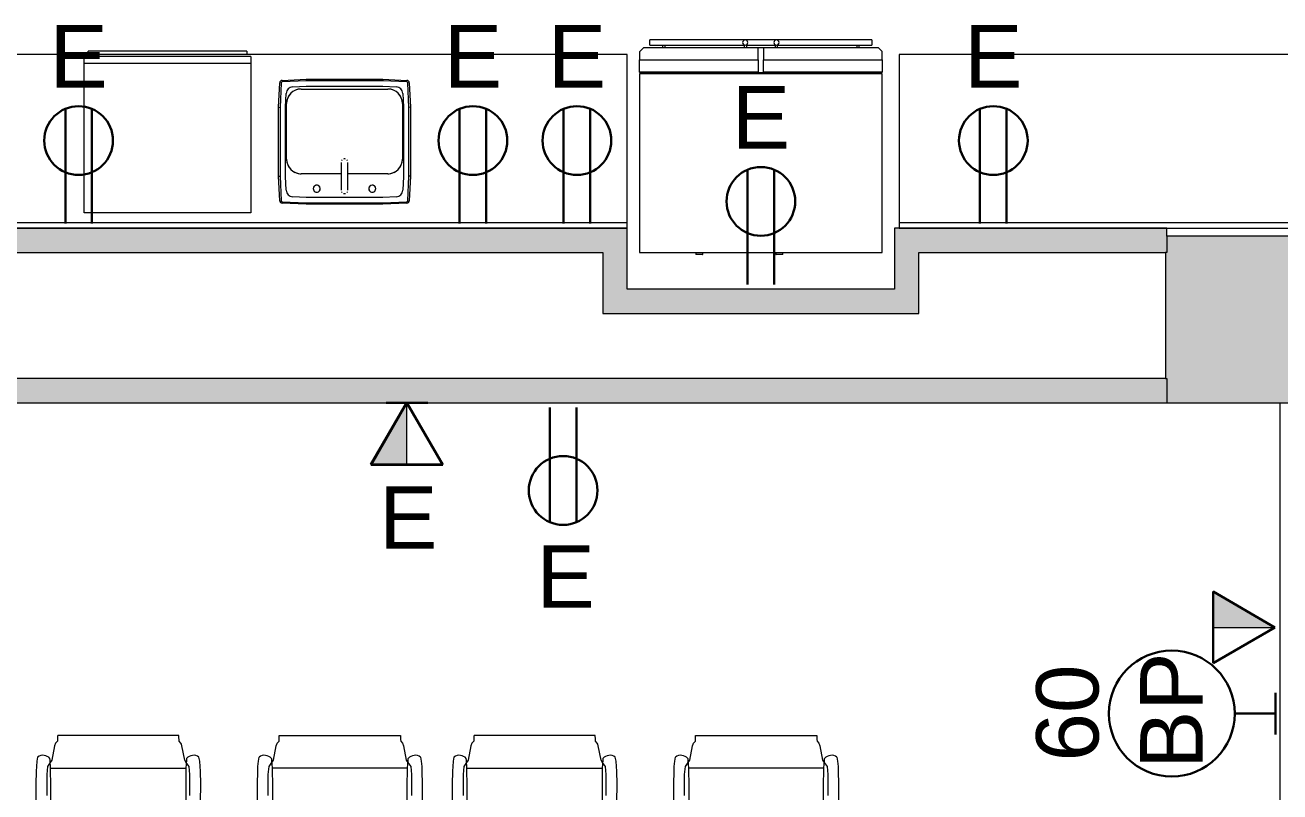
# Model space of a CAD drawing. Header units: inches. Extents: x 385 to 2249, y -1773 to -36.
# Drawn here: x 1035 to 1215.8, y -992.9 to -882.5 of the extents above; entities that cross this region are included whole.
import ezdxf

# ---------------------------------------------------------------- set-up
doc = ezdxf.new("R2010")
doc.units = ezdxf.units.IN
doc.header["$MEASUREMENT"] = 0
for name, color, linetype, lineweight in [('A-ANNO-NOTE', 131, 'Continuous', 30), ('A-DETL-THIN', 151, 'Continuous', 9), ('A-WALL', 113, 'Continuous', 13), ('A-WALL-PATT', 111, 'Continuous', 13), ('I-FURN', 30, 'Continuous', 9), ('I-WALL', 2, 'Continuous', 13), ('P-SANR-FIXT', 6, 'Continuous', 9), ('Q-CASE', 31, 'Continuous', 9), ('Q-SPCQ', 91, 'Continuous', 13)]:
    doc.layers.add(name, color=color, linetype=linetype, lineweight=lineweight)
doc.styles.add('Swis721 Lt BT', font='swissl.ttf', dxfattribs={"height": 9})

# ---------------------------------------------------------------- blocks, each defined once
blk = doc.blocks.new('C-Counter Top - ADJ HEIGHT-5108638-Level 6 POWER _ SIGNAL')
at = {"layer": 'Q-CASE'}
for p, q in [((85.55, 25), (-47.26, 25)), ((85.55, 0.75), (85.55, 25)), ((85.55, 0.75), (-47.26, 0.75)), ((-47.26, 0), (85.55, 0)), ((85.55, 0), (85.55, 0.75))]:
    blk.add_line(p, q, dxfattribs=at)
blk = doc.blocks.new('C-Counter Top - ADJ HEIGHT-5108700-Level 6 POWER _ SIGNAL')
at = {"layer": 'Q-CASE'}
for p, q in [((43.46, 25), (-47.26, 25)), ((-47.26, 25), (-47.26, 0.75)), ((43.46, 0.75), (43.46, 25)), ((43.46, 0.75), (-47.26, 0.75)), ((-47.26, 0.75), (-47.26, 0)), ((-47.26, 0), (10.53, 0)), ((43.46, 0.41), (43.46, 0.75))]:
    blk.add_line(p, q, dxfattribs=at)
blk = doc.blocks.new('P-Sink-Rectangular - PSR1918-3060176-Level 6 POWER _ SIGNAL')
at = {"layer": 'P-SANR-FIXT'}
for p, q in [((-9.5, 4.97), (-9.34, 8.49)), ((-9.13, 8.48), (-9.28, 4.96)), ((-8.99, 8.84), (-5.52, 9)), ((-5.51, 8.78), (-8.98, 8.63)), ((-7.47, 7.92), (-5.51, 8)), ((-5.52, 9), (5.52, 9)), ((-5.52, 9), (-5.51, 8.78)), ((5.51, 8.78), (-5.51, 8.78)), ((-5.51, 8), (5.51, 8)), ((5.52, 9), (5.51, 8.78)), ((8.98, 8.63), (5.51, 8.78)), ((5.51, 8), (7.47, 7.92)), ((5.52, 9), (8.99, 8.84)), ((9.28, 4.96), (9.13, 8.48)), ((9.34, 8.49), (9.5, 4.97)), ((-8.5, 5.01), (-8.42, 6.97)), ((8.42, 6.97), (8.5, 5.01)), ((-9.5, 4.97), (-9.28, 4.96)), ((-9.5, -4.97), (-9.5, 4.97)), ((-9.28, 4.96), (-9.28, -4.96)), ((-8.5, -5.01), (-8.5, 5.01)), ((-6.25, 4.6), (-0.49, 4.6)), ((-6.25, 4.6), (-0.49, 4.6)), ((0.48, 4.6), (6.25, 4.6)), ((0.48, 4.6), (6.25, 4.6)), ((8.5, 5.01), (8.5, -5.01)), ((9.5, 4.97), (9.28, 4.96)), ((9.28, -4.96), (9.28, 4.96)), ((9.5, 4.97), (9.5, -4.97)), ((-8.35, -5.5), (-8.35, 2.5)), ((-8.35, -5.5), (-8.35, 2.5)), ((8.35, 2.5), (8.35, -5.5)), ((8.35, 2.5), (8.35, -5.5)), ((-9.5, -4.97), (-9.28, -4.96)), ((-9.34, -8.49), (-9.5, -4.97)), ((-9.28, -4.96), (-9.13, -8.48)), ((-8.42, -6.97), (-8.5, -5.01)), ((8.5, -5.01), (8.42, -6.97)), ((9.13, -8.48), (9.28, -4.96)), ((9.5, -4.97), (9.28, -4.96)), ((9.5, -4.97), (9.34, -8.49)), ((-5.52, -9), (-8.99, -8.84)), ((-8.98, -8.63), (-5.51, -8.78)), ((-5.51, -8), (-7.47, -7.92)), ((6.25, -7.6), (-6.25, -7.6)), ((6.25, -7.6), (-6.25, -7.6)), ((-5.52, -9), (-5.51, -8.78)), ((5.52, -9), (-5.52, -9)), ((5.51, -8), (-5.51, -8)), ((-5.51, -8.78), (5.51, -8.78)), ((7.47, -7.92), (5.51, -8)), ((5.51, -8.78), (8.98, -8.63)), ((5.52, -9), (5.51, -8.78)), ((8.99, -8.84), (5.52, -9))]:
    blk.add_line(p, q, dxfattribs=at)
at = {"layer": 'P-SANR-FIXT', "flags": 128}
for points in [[(-0.5, 6.97), (-0.5, 6.97), (-0.5, 6.96), (-0.5, 6.95), (-0.5, 6.94), (-0.5, 6.93), (-0.5, 6.91), (-0.5, 6.89), (-0.5, 6.87), (-0.5, 6.84), (-0.5, 6.81), (-0.5, 6.78), (-0.5, 6.74), (-0.5, 6.7), (-0.5, 6.66), (-0.5, 6.62), (-0.5, 6.57), (-0.5, 6.52), (-0.5, 6.47), (-0.5, 6.42), (-0.5, 6.36), (-0.5, 6.3), (-0.5, 6.24), (-0.5, 6.18), (-0.5, 6.11), (-0.5, 6.05), (-0.5, 5.98), (-0.5, 5.91), (-0.5, 5.84), (-0.5, 5.77), (-0.5, 5.69), (-0.5, 5.62), (-0.5, 5.54), (-0.5, 5.46), (-0.5, 5.39), (-0.5, 5.31), (-0.5, 5.23), (-0.5, 5.15), (-0.5, 5.07), (-0.5, 4.99), (-0.5, 4.91), (-0.5, 4.83), (-0.5, 4.75), (-0.5, 4.67), (-0.5, 4.59), (-0.5, 4.51), (-0.5, 4.44), (-0.5, 4.36), (-0.5, 4.28), (-0.5, 4.21), (-0.5, 4.13), (-0.5, 4.06), (-0.5, 3.99), (-0.5, 3.92), (-0.5, 3.86), (-0.5, 3.79), (-0.5, 3.73), (-0.5, 3.66), (-0.5, 3.61), (-0.5, 3.55), (-0.5, 3.49), (-0.5, 3.44), (-0.5, 3.39), (-0.5, 3.34), (-0.5, 3.3), (-0.5, 3.25), (-0.5, 3.21), (-0.5, 3.18), (-0.5, 3.14), (-0.5, 3.11), (-0.5, 3.08), (-0.5, 3.06), (-0.5, 3.04), (-0.5, 3.02), (-0.5, 3), (-0.5, 2.99), (-0.5, 2.98), (-0.5, 2.97), (-0.5, 2.97), (-0.5, 2.97)], [(0.5, 2.97), (0.5, 2.97), (0.5, 2.97), (0.5, 2.98), (0.5, 2.99), (0.5, 3.01), (0.5, 3.02), (0.5, 3.05), (0.5, 3.07), (0.5, 3.1), (0.5, 3.13), (0.5, 3.16), (0.5, 3.19), (0.5, 3.23), (0.5, 3.27), (0.5, 3.32), (0.5, 3.36), (0.5, 3.41), (0.5, 3.46), (0.5, 3.52), (0.5, 3.57), (0.5, 3.63), (0.5, 3.69), (0.5, 3.76), (0.5, 3.82), (0.5, 3.89), (0.5, 3.95), (0.5, 4.02), (0.5, 4.1), (0.5, 4.17), (0.5, 4.24), (0.5, 4.32), (0.5, 4.39), (0.5, 4.47), (0.5, 4.55), (0.5, 4.63), (0.5, 4.71), (0.5, 4.79), (0.5, 4.87), (0.5, 4.95), (0.5, 5.03), (0.5, 5.11), (0.5, 5.19), (0.5, 5.26), (0.5, 5.34), (0.5, 5.42), (0.5, 5.5), (0.5, 5.58), (0.5, 5.65), (0.5, 5.73), (0.5, 5.8), (0.5, 5.87), (0.5, 5.94), (0.5, 6.01), (0.5, 6.08), (0.5, 6.14), (0.5, 6.21), (0.5, 6.27), (0.5, 6.33), (0.5, 6.39), (0.5, 6.44), (0.5, 6.49), (0.5, 6.55), (0.5, 6.59), (0.5, 6.64), (0.5, 6.68), (0.5, 6.72), (0.5, 6.76), (0.5, 6.79), (0.5, 6.82), (0.5, 6.85), (0.5, 6.88), (0.5, 6.9), (0.5, 6.92), (0.5, 6.93), (0.5, 6.95), (0.5, 6.96), (0.5, 6.96), (0.5, 6.97), (0.5, 6.97)]]:
    blk.add_lwpolyline(points, dxfattribs=at)
at = {"layer": 'P-SANR-FIXT'}
for centre, radius, start, end in [((-8.97, 8.47), 0.371, 92.5667, 177.4333), ((-8.97, 8.47), 0.156, 92.5667, 177.4333), ((-7.42, 6.92), 0.995, 92.5667, 177.4333), ((-4, 6.75), 0.5, 360, 180), ((-4, 6.75), 0.5, 60, 120), ((-4, 6.75), 0.5, 60, 120), ((-4, 6.75), 0.5, 75, 105), ((-4, 6.75), 0.5, 75, 105), ((0, 6.97), 0.5, 135, 150), ((0, 6.97), 0.5, 90, 105), ((0, 6.97), 0.5, 75, 90), ((0, 6.97), 0.5, 30, 45), ((4, 6.75), 0.5, 360, 180), ((4, 6.75), 0.5, 0, 120), ((4, 6.75), 0.5, 0, 120), ((4, 6.75), 0.5, 75, 105), ((4, 6.75), 0.5, 75, 105), ((7.42, 6.92), 0.995, 2.5667, 87.4333), ((8.97, 8.47), 0.156, 2.5667, 87.4333), ((8.97, 8.47), 0.371, 2.5667, 87.4333), ((-4, 6.75), 0.5, 180, 360), ((-4, 6.75), 0.5, 180, 270), ((-4, 6.75), 0.5, 180, 270), ((-4, 6.75), 0.5, 135, 165), ((-4, 6.75), 0.5, 135, 165), ((-4, 6.75), 0.5, 195, 225), ((-4, 6.75), 0.5, 195, 225), ((-4, 6.75), 0.5, 225.1446, 240), ((-4, 6.75), 0.5, 225.1446, 240), ((-4, 6.75), 0.5, 255, 270), ((-4, 6.75), 0.5, 255, 270), ((-4, 6.75), 0.5, 0, 45), ((-4, 6.75), 0.5, 15, 45), ((-4, 6.75), 0.5, 0, 45), ((-4, 6.75), 0.5, 15, 45), ((-4, 6.75), 0.5, 315, 360), ((-4, 6.75), 0.5, 315, 360), ((-4, 6.75), 0.5, 315, 345), ((-4, 6.75), 0.5, 315, 345), ((4, 6.75), 0.5, 135, 180), ((4, 6.75), 0.5, 135, 180), ((4, 6.75), 0.5, 165, 180), ((4, 6.75), 0.5, 165, 180), ((4, 6.75), 0.5, 180, 360), ((4, 6.75), 0.5, 180, 225), ((4, 6.75), 0.5, 180, 195), ((4, 6.75), 0.5, 180, 225), ((4, 6.75), 0.5, 180, 195), ((4, 6.75), 0.5, 135, 150), ((4, 6.75), 0.5, 135, 150), ((4, 6.75), 0.5, 210, 225), ((4, 6.75), 0.5, 210, 225), ((4, 6.75), 0.5, 240, 300), ((4, 6.75), 0.5, 240, 300), ((4, 6.75), 0.5, 255, 270), ((4, 6.75), 0.5, 255, 270), ((4, 6.75), 0.5, 30, 60), ((4, 6.75), 0.5, 30, 60), ((4, 6.75), 0.5, 315, 345), ((4, 6.75), 0.5, 315, 345), ((4, 6.75), 0.5, 315, 330), ((4, 6.75), 0.5, 315, 330), ((-6.25, 2.5), 2.1, 90, 180), ((-6.25, 2.5), 2.1, 90, 180), ((-6.25, 2.5), 2.1, 115.0288, 154.9712), ((-6.25, 2.5), 2.1, 90, 109.9712), ((6.25, 2.5), 2.1, 70.0288, 90), ((6.25, 2.5), 2.1, 0, 90), ((6.25, 2.5), 2.1, 0, 90), ((6.25, 2.5), 2.1, 25.0288, 64.9712), ((-6.25, 2.5), 2.1, 160.0288, 180), ((0, 2.97), 0.5, 210, 225), ((0, 2.97), 0.5, 255, 270), ((0, 2.97), 0.5, 270, 285), ((0, 2.97), 0.5, 315, 330), ((6.25, 2.5), 2.1, 0, 19.9712), ((-7.42, -6.92), 0.995, 182.5667, 267.4333), ((-6.25, -5.5), 2.1, 180, 199.9712), ((-6.25, -5.5), 2.1, 180, 270), ((-6.25, -5.5), 2.1, 180, 270), ((-6.25, -5.5), 2.1, 205.0288, 244.9712), ((6.25, -5.5), 2.1, 270, 360), ((6.25, -5.5), 2.1, 270, 360), ((6.25, -5.5), 2.1, 295.0288, 334.9712), ((7.42, -6.92), 0.995, 272.5667, 357.4333), ((6.25, -5.5), 2.1, 340.0288, 360), ((-8.97, -8.47), 0.371, 182.5667, 267.4333), ((-8.97, -8.47), 0.156, 182.5667, 267.4333), ((-6.25, -5.5), 2.1, 250.0288, 270), ((6.25, -5.5), 2.1, 270, 289.9712), ((8.97, -8.47), 0.156, 272.5667, 357.4333), ((8.97, -8.47), 0.371, 272.5667, 357.4333)]:
    blk.add_arc(centre, radius, start, end, dxfattribs=at)
blk = doc.blocks.new('A-Refrigerator - A-Refrigerator-4739113-Level 6 POWER _ SIGNAL')
at = {"layer": 'Q-SPCQ', "lineweight": 9}
for p, q in [((17.5, 13.75), (-17.5, 13.75)), ((-17.5, 13.75), (-17.5, -12)), ((-3.18, 14), (-3.18, 13.75)), ((-3.16, 14), (-3.18, 14)), ((-3.18, 14), (-2.18, 14)), ((-2.18, 14), (-2.2, 14)), ((-2.18, 13.75), (-2.18, 14)), ((8.38, 14), (8.38, 13.75)), ((8.4, 14), (8.38, 14)), ((8.38, 14), (9.38, 14)), ((9.38, 14), (9.36, 14)), ((9.38, 13.75), (9.38, 14)), ((17.5, -12), (17.5, 13.75)), ((-17.5, -12), (17.5, -12)), ((-0.36, -12.19), (-17.5, -12.19)), ((-17.5, -12.19), (-17.5, -12.25)), ((-17.5, -12.25), (-0.36, -12.25)), ((-17.5, -14), (-17.5, -12.25)), ((-0.36, -12.25), (-0.36, -12.19)), ((17.5, -12.19), (-0.36, -12.19)), ((-0.36, -12.25), (-0.36, -14)), ((0.39, -12.25), (17.5, -12.25)), ((0.39, -14), (0.39, -12.25)), ((17.5, -12.25), (17.5, -12.19)), ((17.5, -12.25), (17.5, -14)), ((-0.36, -14), (-17.5, -14)), ((-17.5, -14), (-17.5, -15.21)), ((-0.36, -15.75), (-0.36, -14)), ((17.5, -14), (0.39, -14)), ((0.39, -14), (0.39, -15.75)), ((17.5, -15.14), (17.5, -14)), ((-17.5, -15.21), (-16.96, -15.75)), ((-16.96, -15.75), (-0.36, -15.75)), ((-2.41, -16.13), (-16, -16.13)), ((-16, -16.88), (-16, -16.13)), ((-14.19, -15.75), (-14.19, -16.13)), ((-14.19, -15.75), (-14.19, -16.18)), ((-13.81, -16.13), (-13.81, -15.75)), ((-13.81, -16.18), (-13.81, -15.75)), ((-2.42, -15.75), (-2.42, -16.18)), ((-2.42, -15.75), (-2.42, -16.18)), ((2.05, -16.13), (-2.05, -16.13)), ((-2.04, -16.2), (-2.04, -15.75)), ((-2.04, -16.2), (-2.04, -15.75)), ((-0.36, -15.75), (0.39, -15.75)), ((0.39, -15.75), (16.89, -15.75)), ((2.04, -15.75), (2.04, -16.2)), ((2.04, -15.75), (2.04, -16.2)), ((16, -16.13), (2.41, -16.13)), ((2.42, -16.18), (2.42, -15.75)), ((2.42, -16.18), (2.42, -15.75)), ((13.81, -15.75), (13.81, -16.13)), ((13.81, -15.75), (13.81, -16.18)), ((14.19, -16.13), (14.19, -15.75)), ((14.19, -16.18), (14.19, -15.75)), ((16, -16.13), (16, -16.88)), ((16.89, -15.75), (17.5, -15.14)), ((-16, -16.88), (16, -16.88))]:
    blk.add_line(p, q, dxfattribs=at)
for centre, start, end in [((-2.25, -16.5), 90, 270), ((-2.25, -16.5), 270, 90), ((2.25, -16.5), 90, 270), ((2.25, -16.5), 270, 90)]:
    blk.add_arc(centre, 0.375, start, end, dxfattribs=at)
blk = doc.blocks.new('F - CONF TABLE _4 RECTANGULAR-12 CHAIRS_1 - F - CONF TABLE _4 RECTANGULAR-12 CHAIRS_-5385720-Level 6 POWER _ SIGNAL')
at = {"layer": 'I-FURN'}
for p, q in [((-37.25, 56.16), (-54.68, 56.16)), ((-22.75, 56.16), (-5.32, 56.16)), ((22.75, 56.16), (5.32, 56.16)), ((37.25, 56.16), (54.68, 56.16)), ((-55.14, 54.68), (-55.54, 52.61)), ((-54.99, 55.06), (-55.14, 54.68)), ((-54.74, 55.32), (-54.99, 55.06)), ((-36.94, 55.06), (-37.2, 55.32)), ((-36.87, 54.92), (-36.94, 55.06)), ((-36.79, 54.68), (-36.87, 54.92)), ((-36.39, 52.61), (-36.79, 54.68)), ((-23.61, 52.61), (-23.21, 54.68)), ((-23.21, 54.68), (-23.13, 54.92)), ((-23.13, 54.92), (-23.06, 55.06)), ((-23.06, 55.06), (-22.8, 55.32)), ((-5.26, 55.32), (-5.01, 55.06)), ((-5.01, 55.06), (-4.86, 54.68)), ((-4.86, 54.68), (-4.46, 52.61)), ((4.86, 54.68), (4.46, 52.61)), ((5.01, 55.06), (4.86, 54.68)), ((5.26, 55.32), (5.01, 55.06)), ((23.06, 55.06), (22.8, 55.32)), ((23.13, 54.92), (23.06, 55.06)), ((23.21, 54.68), (23.13, 54.92)), ((23.61, 52.61), (23.21, 54.68)), ((36.39, 52.61), (36.79, 54.68)), ((36.79, 54.68), (36.87, 54.92)), ((36.87, 54.92), (36.94, 55.06)), ((36.94, 55.06), (37.2, 55.32)), ((54.74, 55.32), (54.99, 55.06)), ((54.99, 55.06), (55.14, 54.68)), ((55.14, 54.68), (55.54, 52.61)), ((-57.7, 52.45), (-57.77, 51.68)), ((-57.59, 53.06), (-57.7, 52.45)), ((-55.79, 52.61), (-55.81, 52.84)), ((-55.73, 51.45), (-55.79, 52.61)), ((-55.54, 52.61), (-55.77, 52.28)), ((-36.16, 52.28), (-36.39, 52.61)), ((-36.14, 52.61), (-36.21, 51.45)), ((-36.12, 52.84), (-36.14, 52.61)), ((-34.23, 52.45), (-34.34, 53.06)), ((-34.16, 51.68), (-34.23, 52.45)), ((-25.84, 51.68), (-25.77, 52.45)), ((-25.77, 52.45), (-25.66, 53.06)), ((-23.88, 52.84), (-23.86, 52.61)), ((-23.86, 52.61), (-23.79, 51.45)), ((-23.84, 52.28), (-23.61, 52.61)), ((-4.46, 52.61), (-4.23, 52.28)), ((-4.27, 51.45), (-4.21, 52.61)), ((-4.21, 52.61), (-4.19, 52.84)), ((-2.41, 53.06), (-2.3, 52.45)), ((-2.3, 52.45), (-2.23, 51.68)), ((2.3, 52.45), (2.23, 51.68)), ((2.41, 53.06), (2.3, 52.45)), ((4.21, 52.61), (4.19, 52.84)), ((4.27, 51.45), (4.21, 52.61)), ((4.46, 52.61), (4.23, 52.28)), ((23.84, 52.28), (23.61, 52.61)), ((23.86, 52.61), (23.79, 51.45)), ((23.88, 52.84), (23.86, 52.61)), ((25.77, 52.45), (25.66, 53.06)), ((25.84, 51.68), (25.77, 52.45)), ((34.16, 51.68), (34.23, 52.45)), ((34.23, 52.45), (34.34, 53.06)), ((36.12, 52.84), (36.14, 52.61)), ((36.14, 52.61), (36.21, 51.45)), ((36.16, 52.28), (36.39, 52.61)), ((55.54, 52.61), (55.77, 52.28)), ((55.73, 51.45), (55.79, 52.61)), ((55.79, 52.61), (55.81, 52.84)), ((57.59, 53.06), (57.7, 52.45)), ((57.7, 52.45), (57.77, 51.68)), ((-57.8, 51.03), (-57.85, 49.17)), ((-57.77, 51.68), (-57.8, 51.03)), ((-56.18, 51.68), (-56.28, 50.52)), ((-55.77, 52.28), (-56.18, 51.68)), ((-55.68, 48.77), (-55.73, 51.45)), ((-55.73, 51.45), (-36.21, 51.45)), ((-36.21, 51.45), (-36.25, 48.77)), ((-35.76, 51.68), (-36.16, 52.28)), ((-35.65, 50.52), (-35.76, 51.68)), ((-34.13, 51.03), (-34.16, 51.68)), ((-34.08, 49.17), (-34.13, 51.03)), ((-25.92, 49.17), (-25.87, 51.03)), ((-25.87, 51.03), (-25.84, 51.68)), ((-24.35, 50.52), (-24.24, 51.68)), ((-24.24, 51.68), (-23.84, 52.28)), ((-23.79, 51.45), (-23.75, 48.77)), ((-4.27, 51.45), (-23.79, 51.45)), ((-4.32, 48.77), (-4.27, 51.45)), ((-4.23, 52.28), (-3.82, 51.68)), ((-3.82, 51.68), (-3.72, 50.52)), ((-2.23, 51.68), (-2.2, 51.03)), ((-2.2, 51.03), (-2.15, 49.17)), ((2.2, 51.03), (2.15, 49.17)), ((2.23, 51.68), (2.2, 51.03)), ((3.82, 51.68), (3.72, 50.52)), ((4.23, 52.28), (3.82, 51.68)), ((4.32, 48.77), (4.27, 51.45)), ((4.27, 51.45), (23.79, 51.45)), ((23.79, 51.45), (23.75, 48.77)), ((24.24, 51.68), (23.84, 52.28)), ((24.35, 50.52), (24.24, 51.68)), ((25.87, 51.03), (25.84, 51.68)), ((25.92, 49.17), (25.87, 51.03)), ((34.08, 49.17), (34.13, 51.03)), ((34.13, 51.03), (34.16, 51.68)), ((35.65, 50.52), (35.76, 51.68)), ((35.76, 51.68), (36.16, 52.28)), ((36.21, 51.45), (36.25, 48.77)), ((55.73, 51.45), (36.21, 51.45)), ((55.68, 48.77), (55.73, 51.45)), ((55.77, 52.28), (56.18, 51.68)), ((56.18, 51.68), (56.28, 50.52)), ((57.77, 51.68), (57.8, 51.03)), ((57.8, 51.03), (57.85, 49.17)), ((-57.85, 49.17), (-57.75, 42.17)), ((-56.28, 50.52), (-56.28, 47.52)), ((-35.65, 47.52), (-35.65, 50.52)), ((-34.18, 42.17), (-34.08, 49.17)), ((-25.82, 42.17), (-25.92, 49.17)), ((-24.35, 47.52), (-24.35, 50.52)), ((-3.72, 50.52), (-3.72, 47.52)), ((-2.15, 49.17), (-2.25, 42.17)), ((2.15, 49.17), (2.25, 42.17)), ((3.72, 50.52), (3.72, 47.52)), ((24.35, 47.52), (24.35, 50.52)), ((25.82, 42.17), (25.92, 49.17)), ((34.18, 42.17), (34.08, 49.17)), ((35.65, 47.52), (35.65, 50.52)), ((56.28, 50.52), (56.28, 47.52)), ((57.85, 49.17), (57.75, 42.17)), ((-55.68, 40.68), (-55.68, 48.77)), ((-36.25, 48.77), (-36.25, 40.68)), ((-23.75, 48.77), (-23.75, 40.68)), ((-4.32, 40.68), (-4.32, 48.77)), ((4.32, 40.68), (4.32, 48.77)), ((23.75, 48.77), (23.75, 40.68)), ((36.25, 48.77), (36.25, 40.68)), ((55.68, 40.68), (55.68, 48.77))]:
    blk.add_line(p, q, dxfattribs=at)
for centre, start, end in [((-56.82, 51.99), 40.065, 125.935), ((-35.11, 51.99), 54.065, 139.935), ((-24.89, 51.99), 40.065, 125.935), ((-3.18, 51.99), 54.065, 139.935), ((3.18, 51.99), 40.065, 125.935), ((24.89, 51.99), 54.065, 139.935), ((35.11, 51.99), 40.065, 125.935), ((56.82, 51.99), 54.065, 139.935)]:
    blk.add_arc(centre, 1.32, start, end, dxfattribs=at)
for points, knots in [([(-54.68, 56.16), (-54.68, 56.16), (-54.69, 56.14), (-54.7, 56.09), (-54.71, 56.03), (-54.71, 55.94), (-54.72, 55.84), (-54.73, 55.69), (-54.73, 55.51), (-54.74, 55.37), (-54.74, 55.32)], [0, 0, 0, 0, 0.111111, 0.222222, 0.333333, 0.444444, 0.555556, 0.666667, 0.888889, 1, 1, 1, 1]), ([(-37.2, 55.32), (-37.2, 55.51), (-37.21, 55.78), (-37.22, 56), (-37.23, 56.09), (-37.24, 56.14), (-37.25, 56.16), (-37.25, 56.16)], [0, 0, 0, 0, 0.444444, 0.666667, 0.777778, 0.888889, 1, 1, 1, 1]), ([(-22.8, 55.32), (-22.8, 55.37), (-22.8, 55.51), (-22.8, 55.69), (-22.79, 55.84), (-22.78, 55.94), (-22.78, 56.03), (-22.77, 56.09), (-22.76, 56.14), (-22.75, 56.16), (-22.75, 56.16)], [-1, -1, -1, -1, -0.888889, -0.666667, -0.555556, -0.444444, -0.333333, -0.222222, -0.111111, 0, 0, 0, 0]), ([(-5.32, 56.16), (-5.32, 56.16), (-5.31, 56.14), (-5.3, 56.09), (-5.29, 56), (-5.27, 55.78), (-5.27, 55.51), (-5.26, 55.32)], [-1, -1, -1, -1, -0.888889, -0.777778, -0.666667, -0.444444, 0, 0, 0, 0]), ([(5.32, 56.16), (5.32, 56.16), (5.31, 56.14), (5.3, 56.09), (5.29, 56.03), (5.29, 55.94), (5.28, 55.84), (5.27, 55.69), (5.27, 55.51), (5.26, 55.37), (5.26, 55.32)], [0, 0, 0, 0, 0.111111, 0.222222, 0.333333, 0.444444, 0.555556, 0.666667, 0.888889, 1, 1, 1, 1]), ([(22.8, 55.32), (22.8, 55.51), (22.79, 55.78), (22.78, 56), (22.77, 56.09), (22.76, 56.14), (22.75, 56.16), (22.75, 56.16)], [0, 0, 0, 0, 0.444444, 0.666667, 0.777778, 0.888889, 1, 1, 1, 1]), ([(37.2, 55.32), (37.2, 55.37), (37.2, 55.51), (37.2, 55.69), (37.21, 55.84), (37.22, 55.94), (37.22, 56.03), (37.23, 56.09), (37.24, 56.14), (37.25, 56.16), (37.25, 56.16)], [-1, -1, -1, -1, -0.888889, -0.666667, -0.555556, -0.444444, -0.333333, -0.222222, -0.111111, 0, 0, 0, 0]), ([(54.68, 56.16), (54.68, 56.16), (54.69, 56.14), (54.7, 56.09), (54.71, 56), (54.73, 55.78), (54.73, 55.51), (54.74, 55.32)], [-1, -1, -1, -1, -0.888889, -0.777778, -0.666667, -0.444444, 0, 0, 0, 0])]:
    blk.add_open_spline(points, degree=3, knots=knots, dxfattribs=at)
blk = doc.blocks.new('A-Dishwasher - A-Dishwasher-4719265-Level 6 POWER _ SIGNAL')
at = {"layer": 'Q-SPCQ', "lineweight": 9}
for p, q in [((-12, -10.25), (-12, 11.25)), ((-12, 11.25), (12, 11.25)), ((12, 11.25), (12, -10.25)), ((-12, -11.25), (-12, -10.25)), ((-12, -10.25), (12, -10.25)), ((-12, -10.25), (12, -10.25)), ((12, -10.25), (12, -11.25)), ((-12, -11.25), (12, -11.25)), ((-11.43, -12), (-11.43, -11.53)), ((-11.43, -12), (11.43, -12)), ((11.43, -11.53), (11.43, -12))]:
    blk.add_line(p, q, dxfattribs=at)

msp = doc.modelspace()

# ---------------------------------------------------------------- hatches: boundary and pattern name
at = {"layer": 'A-ANNO-NOTE', "lineweight": 9}
for points in [[(1084.82, -945.76), (1089.97, -945.76), (1089.97, -936.82), (1087.92, -940.38)], [(1215.1, -969.23), (1206.17, -964.07), (1206.17, -969.23)]]:
    msp.add_hatch(color=256, dxfattribs=at).paths.add_polyline_path(points, flags=0)
at = {"layer": 'A-WALL'}
msp.add_hatch(color=7, dxfattribs=at).paths.add_polyline_path([(1215.81, -936.89), (1221.56, -936.89), (1221.56, -915.95), (1218.75, -915.95), (1218.75, -912.89), (1199.51, -912.89), (1199.51, -915.26), (1199.31, -915.29), (1199.31, -933.39), (1199.51, -933.39), (1199.51, -936.89)], flags=0)
at = {"layer": 'A-WALL-PATT', "lineweight": 9}
for points in [[(1076.4, -915.26), (1121.76, -915.26), (1121.76, -911.76), (988.95, -911.76), (988.95, -915.26), (1046.33, -915.26)], [(1160.26, -920.51), (1163.76, -920.51), (1163.76, -911.76), (1160.26, -911.76), (1160.26, -915.26)], [(1166.6, -915.26), (1199.51, -915.26), (1199.51, -911.76), (1163.76, -911.76), (1163.76, -915.26)], [(1121.76, -920.51), (1121.76, -915.26), (1118.26, -915.26), (1118.26, -920.51)], [(1158.51, -924.01), (1163.76, -924.01), (1163.76, -920.51), (1118.26, -920.51), (1118.26, -924.01), (1136.53, -924.01)], [(965.2, -936.89), (1199.51, -936.89), (1199.51, -933.39), (965.2, -933.39)]]:
    msp.add_hatch(color=7, dxfattribs=at).paths.add_polyline_path(points, flags=0)

# ---------------------------------------------------------------- linework, layer by layer
at = {"layer": 'A-ANNO-NOTE'}
for p, q in [((1040.78, -911.08), (1040.78, -894.56)), ((1040.78, -911.08), (1040.78, -894.56)), ((1044.61, -911.08), (1044.61, -894.56)), ((1097.59, -911.08), (1097.59, -894.56)), ((1097.59, -911.08), (1097.59, -894.56)), ((1101.42, -911.08), (1101.42, -894.56)), ((1112.59, -911.08), (1112.59, -894.56)), ((1112.59, -911.08), (1112.59, -894.56)), ((1116.42, -911.08), (1116.42, -894.56)), ((1172.59, -911.08), (1172.59, -894.56)), ((1172.59, -911.08), (1172.59, -894.56)), ((1176.42, -911.08), (1176.42, -894.56)), ((1139.09, -919.86), (1139.09, -903.33)), ((1139.09, -919.86), (1139.09, -903.33)), ((1142.92, -919.86), (1142.92, -903.33)), ((1089.97, -936.82), (1084.82, -945.76)), ((1090.01, -936.89), (1084.86, -945.82)), ((1087.01, -936.89), (1093.01, -936.89)), ((1089.97, -936.82), (1095.13, -945.76)), ((1090.01, -936.89), (1095.17, -945.82)), ((1110.61, -937.54), (1110.61, -954.07)), ((1114.44, -937.54), (1114.44, -954.07)), ((1114.44, -937.54), (1114.44, -954.07)), ((1095.13, -945.76), (1084.82, -945.76)), ((1095.17, -945.82), (1084.86, -945.82)), ((1215.1, -969.23), (1206.17, -964.07)), ((1206.17, -974.39), (1206.17, -964.07)), ((1215.1, -969.23), (1206.17, -974.39)), ((1215.16, -978.64), (1215.16, -984.64)), ((1215.16, -981.64), (1209.3, -981.64))]:
    msp.add_line(p, q, dxfattribs=at)
at = {"layer": 'A-ANNO-NOTE', "lineweight": 9}
for p, q in [((1089.97, -936.82), (1084.82, -945.76)), ((1089.97, -945.76), (1089.97, -936.82)), ((1084.82, -945.76), (1089.97, -945.76)), ((1215.1, -969.23), (1206.17, -964.07)), ((1206.17, -964.07), (1206.17, -969.23)), ((1206.17, -969.23), (1215.1, -969.23))]:
    msp.add_line(p, q, dxfattribs=at)
at = {"layer": 'A-ANNO-NOTE'}
for centre, radius in [((1042.69, -899.12), 4.95), ((1099.51, -899.12), 4.95), ((1114.51, -899.12), 4.95), ((1174.51, -899.12), 4.95), ((1141.01, -907.89), 4.95), ((1112.52, -949.51), 4.95), ((1200.23, -981.64), 9.07)]:
    msp.add_circle(centre, radius, dxfattribs=at)
at = {"layer": 'A-DETL-THIN'}
for p, q in [((979.95, -936.89), (1215.81, -936.89)), ((1215.81, -936.89), (1215.81, -1132.53))]:
    msp.add_line(p, q, dxfattribs=at)
at = {"layer": 'A-WALL', "color": 8, "lineweight": 20}
for p, q in [((1218.75, -912.89), (1199.51, -912.89)), ((1199.31, -915.26), (1199.31, -933.39)), ((1199.51, -936.89), (1215.81, -936.89)), ((1215.81, -936.89), (1215.81, -1107.84))]:
    msp.add_line(p, q, dxfattribs=at)
at = {"layer": 'A-WALL', "lineweight": 9}
for p, q in [((1199.51, -912.89), (1199.51, -915.26)), ((1199.51, -915.26), (1199.31, -915.26)), ((1199.31, -933.39), (1199.51, -933.39)), ((1199.51, -933.39), (1199.51, -936.89)), ((1215.81, -936.89), (1221.56, -936.89))]:
    msp.add_line(p, q, dxfattribs=at)
at = {"layer": 'I-WALL', "color": 8, "lineweight": 20}
for p, q in [((1121.76, -911.76), (988.95, -911.76)), ((1121.76, -920.51), (1121.76, -911.76)), ((1160.26, -911.76), (1160.26, -920.51)), ((1199.51, -911.76), (1160.26, -911.76)), ((1199.51, -912.89), (1199.51, -911.76)), ((985.45, -915.26), (1118.26, -915.26)), ((1118.26, -915.26), (1118.26, -924.01)), ((1163.76, -924.01), (1163.76, -915.26)), ((1163.76, -915.26), (1199.31, -915.26)), ((1160.26, -920.51), (1121.76, -920.51)), ((1118.26, -924.01), (1163.76, -924.01)), ((1199.31, -933.39), (968.7, -933.39)), ((979.95, -936.89), (1199.51, -936.89))]:
    msp.add_line(p, q, dxfattribs=at)

# ---------------------------------------------------------------- block references
at = {"layer": 'I-FURN'}
msp.add_blockref('F - CONF TABLE _4 RECTANGULAR-12 CHAIRS_1 - F - CONF TABLE _4 RECTANGULAR-12 CHAIRS_-5385720-Level 6 POWER _ SIGNAL', (1094.37, -1040.95), dxfattribs=at)
at = {"layer": 'P-SANR-FIXT', "rotation": 180}
msp.add_blockref('P-Sink-Rectangular - PSR1918-3060176-Level 6 POWER _ SIGNAL', (1081.01, -899.3), dxfattribs=at)
at = {"layer": 'Q-CASE'}
for name, p in [('C-Counter Top - ADJ HEIGHT-5108638-Level 6 POWER _ SIGNAL', (1036.21, -911.74)), ('C-Counter Top - ADJ HEIGHT-5108700-Level 6 POWER _ SIGNAL', (1208.21, -911.74))]:
    msp.add_blockref(name, p, dxfattribs=at)
at = {"layer": 'Q-SPCQ', "lineweight": 9, "rotation": 180}
for name, p in [('A-Refrigerator - A-Refrigerator-4739113-Level 6 POWER _ SIGNAL', (1141.01, -901.51)), ('A-Dishwasher - A-Dishwasher-4719265-Level 6 POWER _ SIGNAL', (1055.51, -898.26))]:
    msp.add_blockref(name, p, dxfattribs=at)

# ---------------------------------------------------------------- texts
at = {"layer": 'A-ANNO-NOTE', "lineweight": 9, "char_height": 9, "width": 9.393, "attachment_point": 1, "style": 'Swis721 Lt BT'}
for insert in [(1038.51, -882.5), (1095.33, -882.5), (1110.33, -882.5), (1170.33, -882.5), (1136.83, -891.27), (1086.01, -948.91), (1108.69, -957.4)]:
    msp.add_mtext('E', dxfattribs=dict(at, insert=insert))
at = {"layer": 'A-ANNO-NOTE', "lineweight": 9, "char_height": 9, "attachment_point": 1, "rotation": 90, "style": 'Swis721 Lt BT'}
for s, insert, width in [('BP', (1195.67, -989.61), 19.392), ('60', (1180.68, -988.55), 16.362)]:
    msp.add_mtext(s, dxfattribs=dict(at, insert=insert, width=width))

doc.saveas('drawing.dxf')
